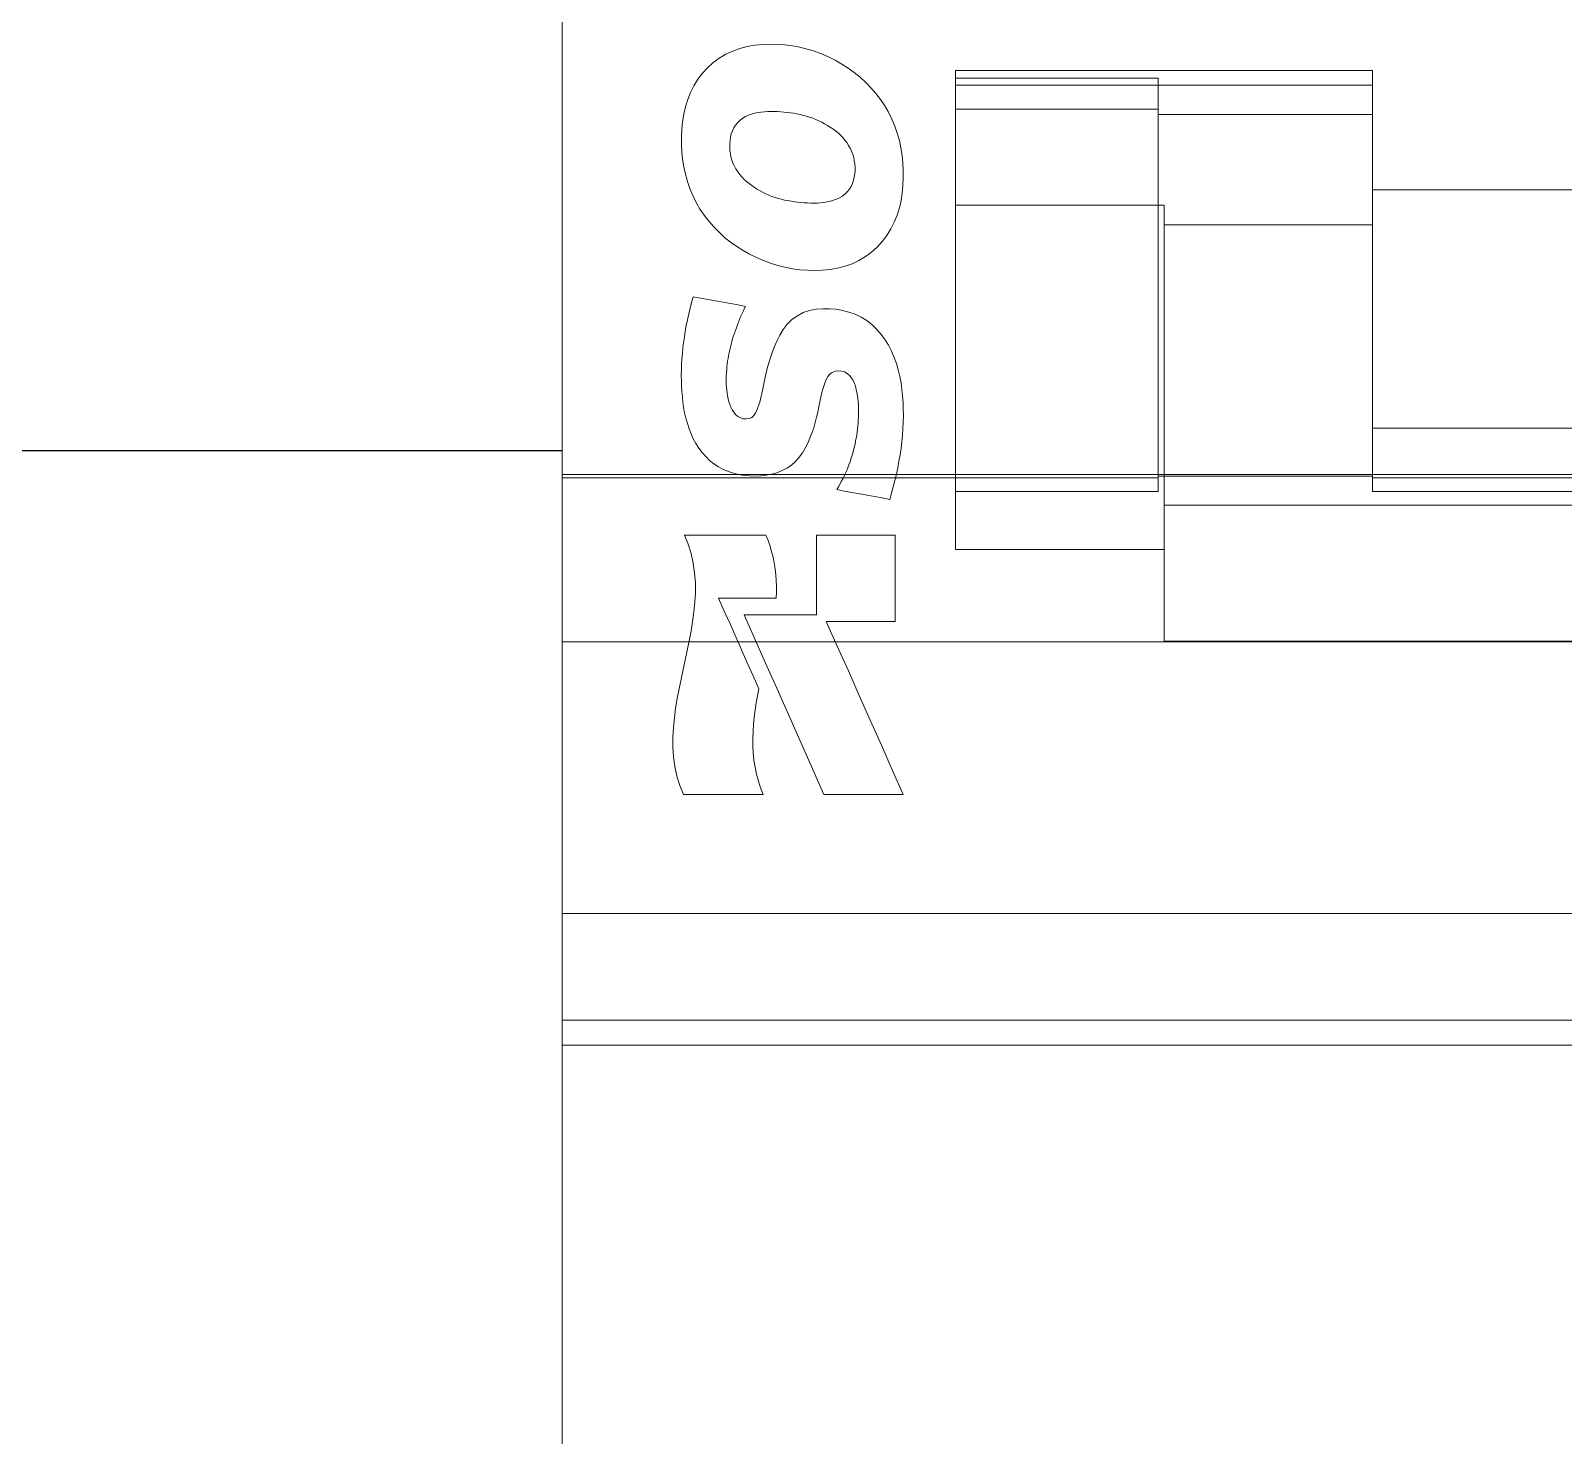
# Model space of a CAD drawing. Header units: millimetres. Extents: x 37984 to 70752, y 14140 to 37584.
# Drawn here: x 39386.38 to 39399.24, y 35683.64 to 35695.43 of the extents above; entities that cross this region are included whole.
import ezdxf

# ---------------------------------------------------------------- set-up
doc = ezdxf.new("R2010")
doc.units = ezdxf.units.MM
doc.set_wipeout_variables(frame=1)
doc.layers.add('000-PI-Oprema', color=30, linetype='Continuous', lineweight=5)
doc.layers.add('004-PI-DIN Šina', color=3, linetype='Continuous')

# ---------------------------------------------------------------- blocks, each defined once
blk = doc.blocks.new('*U853')
at = {"layer": '004-PI-DIN Šina'}
blk.add_lwpolyline([(410, -17.5), (410, 17.5), (0, 17.5), (0, -17.5)], close=True, dxfattribs=at)
blk = doc.blocks.new('Socomec C-31')
blk.add_wipeout([(0, 44.75), (17.8, 44.75), (17.8, -44.75), (0, -44.75)]).dxf.layer = '000-PI-Oprema'
at = {"layer": '000-PI-Oprema'}
for p, q in [((0, -21.387), (0, 21.387)), ((1.373, -14.174), (1.431, -14.147)), ((1.431, -14.147), (1.49, -14.125)), ((1.49, -14.125), (1.552, -14.109)), ((1.552, -14.109), (1.615, -14.098)), ((1.615, -14.098), (1.678, -14.092)), ((1.678, -14.092), (1.742, -14.089)), ((1.742, -14.089), (1.805, -14.091)), ((1.805, -14.091), (1.868, -14.095)), ((1.868, -14.095), (1.931, -14.104)), ((1.931, -14.104), (1.994, -14.115)), ((1.994, -14.115), (2.056, -14.131)), ((2.056, -14.131), (2.116, -14.149)), ((1.22, -14.287), (1.267, -14.244)), ((1.267, -14.244), (1.318, -14.207)), ((1.318, -14.207), (1.373, -14.174)), ((2.116, -14.149), (2.176, -14.171)), ((2.176, -14.171), (2.234, -14.196)), ((2.234, -14.196), (2.291, -14.224)), ((2.291, -14.224), (2.346, -14.256)), ((2.346, -14.256), (2.4, -14.29)), ((1.105, -14.438), (1.138, -14.384)), ((1.138, -14.384), (1.177, -14.334)), ((1.177, -14.334), (1.22, -14.287)), ((2.4, -14.29), (2.451, -14.327)), ((2.451, -14.327), (2.5, -14.367)), ((2.5, -14.367), (2.547, -14.41)), ((6.8, -14.31), (3.3, -14.31)), ((3.3, -14.375), (3.3, -14.31)), ((3.3, -14.375), (5, -14.375)), ((3.3, -14.636), (3.3, -14.375)), ((5, -14.375), (5, -14.681)), ((6.8, -14.31), (6.8, -14.681)), ((1.053, -14.554), (1.077, -14.495)), ((1.077, -14.495), (1.105, -14.438)), ((2.547, -14.41), (2.591, -14.455)), ((2.591, -14.455), (2.633, -14.503)), ((2.633, -14.503), (2.672, -14.553)), ((3.3, -14.433), (6.8, -14.433)), ((1.02, -14.677), (1.034, -14.615)), ((1.034, -14.615), (1.053, -14.554)), ((1.669, -14.659), (1.642, -14.663)), ((1.697, -14.657), (1.669, -14.659)), ((1.724, -14.655), (1.697, -14.657)), ((1.752, -14.655), (1.724, -14.655)), ((1.779, -14.655), (1.752, -14.655)), ((1.807, -14.656), (1.779, -14.655)), ((1.834, -14.657), (1.807, -14.656)), ((1.861, -14.659), (1.834, -14.657)), ((1.889, -14.662), (1.861, -14.659)), ((1.916, -14.666), (1.889, -14.662)), ((2.672, -14.553), (2.707, -14.606)), ((2.707, -14.606), (2.739, -14.661)), ((2.739, -14.661), (2.767, -14.718)), ((5, -14.636), (3.3, -14.636)), ((3.3, -17.843), (3.3, -14.636)), ((1.004, -14.803), (1.01, -14.74)), ((1.01, -14.74), (1.02, -14.677)), ((1.455, -14.769), (1.44, -14.792)), ((1.473, -14.747), (1.455, -14.769)), ((1.493, -14.728), (1.473, -14.747)), ((1.515, -14.712), (1.493, -14.728)), ((1.493, -14.728), (1.493, -14.728)), ((1.538, -14.698), (1.515, -14.712)), ((1.563, -14.686), (1.538, -14.698)), ((1.589, -14.677), (1.563, -14.686)), ((1.615, -14.669), (1.589, -14.677)), ((1.642, -14.663), (1.615, -14.669)), ((1.943, -14.67), (1.916, -14.666)), ((1.97, -14.675), (1.943, -14.67)), ((1.997, -14.681), (1.97, -14.675)), ((2.023, -14.688), (1.997, -14.681)), ((2.05, -14.695), (2.023, -14.688)), ((2.076, -14.703), (2.05, -14.695)), ((2.102, -14.712), (2.076, -14.703)), ((2.128, -14.722), (2.102, -14.712)), ((2.153, -14.733), (2.128, -14.722)), ((2.178, -14.745), (2.153, -14.733)), ((2.202, -14.757), (2.178, -14.745)), ((2.225, -14.771), (2.202, -14.757)), ((2.249, -14.785), (2.225, -14.771)), ((2.271, -14.801), (2.249, -14.785)), ((2.767, -14.718), (2.767, -14.718)), ((2.767, -14.718), (2.791, -14.777)), ((2.791, -14.777), (2.812, -14.837)), ((5, -14.681), (6.8, -14.681)), ((5, -17.716), (5, -14.681)), ((6.8, -17.716), (6.8, -14.681)), ((1, -14.866), (1.004, -14.803)), ((1.001, -14.93), (1, -14.866)), ((1.408, -14.898), (1.406, -14.925)), ((1.412, -14.87), (1.408, -14.898)), ((1.418, -14.843), (1.412, -14.87)), ((1.428, -14.817), (1.418, -14.843)), ((1.44, -14.792), (1.428, -14.817)), ((2.293, -14.818), (2.271, -14.801)), ((2.315, -14.835), (2.293, -14.818)), ((2.335, -14.854), (2.315, -14.835)), ((2.354, -14.873), (2.335, -14.854)), ((2.372, -14.894), (2.354, -14.873)), ((2.388, -14.916), (2.372, -14.894)), ((2.403, -14.939), (2.388, -14.916)), ((2.812, -14.837), (2.829, -14.898)), ((2.829, -14.898), (2.842, -14.96)), ((1.004, -14.993), (1.001, -14.93)), ((1.01, -15.056), (1.004, -14.993)), ((1.406, -14.925), (1.406, -14.953)), ((1.406, -14.953), (1.407, -14.981)), ((1.407, -14.981), (1.411, -15.008)), ((1.411, -15.008), (1.416, -15.035)), ((1.416, -15.035), (1.424, -15.062)), ((2.417, -14.963), (2.403, -14.939)), ((2.428, -14.988), (2.417, -14.963)), ((2.438, -15.014), (2.428, -14.988)), ((2.446, -15.041), (2.438, -15.014)), ((2.451, -15.068), (2.446, -15.041)), ((2.842, -14.96), (2.852, -15.023)), ((2.852, -15.023), (2.858, -15.086)), ((1.02, -15.119), (1.01, -15.056)), ((1.034, -15.181), (1.02, -15.119)), ((1.424, -15.062), (1.433, -15.088)), ((1.433, -15.088), (1.445, -15.113)), ((1.445, -15.113), (1.458, -15.137)), ((1.458, -15.137), (1.473, -15.161)), ((1.473, -15.161), (1.49, -15.183)), ((2.455, -15.095), (2.451, -15.068)), ((2.457, -15.122), (2.455, -15.095)), ((2.455, -15.177), (2.457, -15.15)), ((2.457, -15.15), (2.457, -15.122)), ((2.858, -15.086), (2.862, -15.149)), ((2.862, -15.149), (2.862, -15.213)), ((1.051, -15.242), (1.034, -15.181)), ((1.071, -15.302), (1.051, -15.242)), ((1.095, -15.361), (1.071, -15.302)), ((1.49, -15.183), (1.507, -15.204)), ((1.507, -15.204), (1.527, -15.224)), ((1.527, -15.224), (1.547, -15.243)), ((1.547, -15.243), (1.568, -15.26)), ((1.568, -15.26), (1.59, -15.277)), ((1.59, -15.277), (1.613, -15.293)), ((1.613, -15.293), (1.636, -15.307)), ((2.41, -15.306), (2.424, -15.283)), ((2.424, -15.283), (2.436, -15.258)), ((2.436, -15.258), (2.445, -15.231)), ((2.445, -15.231), (2.451, -15.205)), ((2.451, -15.205), (2.455, -15.177)), ((2.859, -15.276), (2.853, -15.339)), ((2.862, -15.213), (2.859, -15.276)), ((1.095, -15.361), (1.095, -15.361)), ((1.124, -15.418), (1.095, -15.361)), ((1.156, -15.473), (1.124, -15.418)), ((1.636, -15.307), (1.66, -15.321)), ((1.66, -15.321), (1.685, -15.334)), ((1.685, -15.334), (1.709, -15.346)), ((1.709, -15.346), (1.735, -15.357)), ((1.735, -15.357), (1.76, -15.367)), ((1.76, -15.367), (1.786, -15.376)), ((1.786, -15.376), (1.813, -15.384)), ((1.813, -15.384), (1.839, -15.391)), ((1.839, -15.391), (1.866, -15.398)), ((1.866, -15.398), (1.893, -15.403)), ((1.893, -15.403), (1.92, -15.408)), ((1.92, -15.408), (1.948, -15.412)), ((1.948, -15.412), (1.975, -15.416)), ((1.975, -15.416), (2.003, -15.418)), ((2.003, -15.418), (2.03, -15.421)), ((2.03, -15.421), (2.058, -15.422)), ((2.058, -15.422), (2.086, -15.423)), ((2.086, -15.423), (2.113, -15.423)), ((2.113, -15.423), (2.141, -15.423)), ((2.113, -15.423), (2.113, -15.423)), ((2.141, -15.423), (2.168, -15.421)), ((2.168, -15.421), (2.196, -15.418)), ((2.196, -15.418), (2.223, -15.414)), ((2.223, -15.414), (2.25, -15.408)), ((2.25, -15.408), (2.276, -15.4)), ((2.276, -15.4), (2.302, -15.39)), ((2.302, -15.39), (2.327, -15.378)), ((2.327, -15.378), (2.351, -15.364)), ((2.351, -15.364), (2.373, -15.347)), ((2.373, -15.347), (2.392, -15.328)), ((2.392, -15.328), (2.41, -15.306)), ((2.843, -15.402), (2.829, -15.464)), ((2.853, -15.339), (2.843, -15.402)), ((11, -15.313), (6.8, -15.313)), ((6.8, -15.313), (6.8, -15.313)), ((1.191, -15.525), (1.156, -15.473)), ((1.23, -15.575), (1.191, -15.525)), ((2.81, -15.524), (2.786, -15.584)), ((2.829, -15.464), (2.81, -15.524)), ((3.3, -15.44), (5.05, -15.44)), ((5.05, -15.44), (5.05, -18.331)), ((1.271, -15.623), (1.23, -15.575)), ((1.316, -15.668), (1.271, -15.623)), ((1.363, -15.711), (1.316, -15.668)), ((2.758, -15.64), (2.725, -15.694)), ((2.786, -15.584), (2.758, -15.64)), ((5.05, -15.606), (6.8, -15.606)), ((1.412, -15.75), (1.363, -15.711)), ((1.464, -15.787), (1.412, -15.75)), ((1.517, -15.821), (1.464, -15.787)), ((2.644, -15.792), (2.596, -15.835)), ((2.686, -15.745), (2.644, -15.792)), ((2.725, -15.694), (2.686, -15.745)), ((1.572, -15.853), (1.517, -15.821)), ((1.629, -15.881), (1.572, -15.853)), ((1.688, -15.906), (1.629, -15.881)), ((1.747, -15.928), (1.688, -15.906)), ((1.808, -15.947), (1.747, -15.928)), ((1.869, -15.962), (1.808, -15.947)), ((2.433, -15.932), (2.373, -15.953)), ((2.49, -15.905), (2.433, -15.932)), ((2.545, -15.872), (2.49, -15.905)), ((2.596, -15.835), (2.545, -15.872)), ((1.932, -15.974), (1.869, -15.962)), ((1.995, -15.983), (1.932, -15.974)), ((2.058, -15.987), (1.995, -15.983)), ((2.121, -15.989), (2.058, -15.987)), ((2.185, -15.986), (2.121, -15.989)), ((2.248, -15.98), (2.185, -15.986)), ((2.311, -15.969), (2.248, -15.98)), ((2.373, -15.953), (2.311, -15.969)), ((1.073, -16.305), (1.061, -16.354)), ((1.085, -16.257), (1.073, -16.305)), ((1.098, -16.21), (1.085, -16.257)), ((1.161, -16.221), (1.098, -16.21)), ((1.098, -16.21), (1.098, -16.21)), ((1.224, -16.233), (1.161, -16.221)), ((1.287, -16.244), (1.224, -16.233)), ((1.35, -16.256), (1.287, -16.244)), ((1.413, -16.267), (1.35, -16.256)), ((1.476, -16.278), (1.413, -16.267)), ((1.538, -16.29), (1.476, -16.278)), ((1.507, -16.356), (1.517, -16.334)), ((1.517, -16.334), (1.528, -16.312)), ((1.528, -16.312), (1.538, -16.29)), ((1.538, -16.29), (1.538, -16.29)), ((2.075, -16.325), (2.022, -16.343)), ((2.13, -16.314), (2.075, -16.325)), ((2.186, -16.31), (2.13, -16.314)), ((2.242, -16.31), (2.186, -16.31)), ((2.297, -16.314), (2.242, -16.31)), ((2.352, -16.324), (2.297, -16.314)), ((2.406, -16.338), (2.352, -16.324)), ((1.041, -16.451), (1.033, -16.499)), ((1.051, -16.402), (1.041, -16.451)), ((1.061, -16.354), (1.051, -16.402)), ((1.461, -16.469), (1.47, -16.446)), ((1.47, -16.446), (1.478, -16.423)), ((1.478, -16.423), (1.488, -16.401)), ((1.488, -16.401), (1.497, -16.378)), ((1.497, -16.378), (1.507, -16.356)), ((1.888, -16.44), (1.854, -16.485)), ((1.928, -16.401), (1.888, -16.44)), ((1.973, -16.369), (1.928, -16.401)), ((2.022, -16.343), (1.973, -16.369)), ((2.459, -16.357), (2.406, -16.338)), ((2.509, -16.381), (2.459, -16.357)), ((2.556, -16.41), (2.509, -16.381)), ((2.6, -16.445), (2.556, -16.41)), ((2.641, -16.483), (2.6, -16.445)), ((1.025, -16.548), (1.019, -16.593)), ((1.033, -16.499), (1.025, -16.548)), ((1.025, -16.548), (1.025, -16.548)), ((1.417, -16.608), (1.424, -16.585)), ((1.424, -16.585), (1.43, -16.561)), ((1.43, -16.561), (1.438, -16.538)), ((1.438, -16.538), (1.445, -16.515)), ((1.445, -16.515), (1.453, -16.492)), ((1.453, -16.492), (1.461, -16.469)), ((1.8, -16.582), (1.778, -16.633)), ((1.825, -16.532), (1.8, -16.582)), ((1.854, -16.485), (1.825, -16.532)), ((2.677, -16.525), (2.641, -16.483)), ((2.71, -16.57), (2.677, -16.525)), ((2.739, -16.617), (2.71, -16.57)), ((1.009, -16.684), (1.005, -16.73)), ((1.013, -16.639), (1.009, -16.684)), ((1.019, -16.593), (1.013, -16.639)), ((1.392, -16.727), (1.396, -16.703)), ((1.396, -16.703), (1.401, -16.679)), ((1.401, -16.679), (1.406, -16.655)), ((1.406, -16.655), (1.411, -16.632)), ((1.411, -16.632), (1.417, -16.608)), ((1.759, -16.685), (1.742, -16.738)), ((1.778, -16.633), (1.759, -16.685)), ((2.764, -16.667), (2.739, -16.617)), ((2.786, -16.718), (2.764, -16.667)), ((2.805, -16.77), (2.786, -16.718)), ((1, -16.821), (0.999, -16.867)), ((1.002, -16.775), (1, -16.821)), ((1.005, -16.73), (1.002, -16.775)), ((1.377, -16.872), (1.379, -16.847)), ((1.379, -16.847), (1.38, -16.823)), ((1.38, -16.823), (1.382, -16.799)), ((1.382, -16.799), (1.385, -16.775)), ((1.385, -16.775), (1.388, -16.751)), ((1.388, -16.751), (1.392, -16.727)), ((1.712, -16.845), (1.7, -16.899)), ((1.726, -16.791), (1.712, -16.845)), ((1.742, -16.738), (1.726, -16.791)), ((2.245, -16.86), (2.266, -16.844)), ((2.266, -16.844), (2.291, -16.834)), ((2.291, -16.834), (2.317, -16.831)), ((2.317, -16.831), (2.343, -16.833)), ((2.343, -16.833), (2.368, -16.841)), ((2.368, -16.841), (2.391, -16.853)), ((2.82, -16.824), (2.805, -16.77)), ((2.833, -16.878), (2.82, -16.824)), ((0.999, -16.867), (1, -16.912)), ((1, -16.912), (1.001, -16.958)), ((1.001, -16.958), (1.004, -17.004)), ((1.377, -16.896), (1.377, -16.872)), ((1.377, -16.92), (1.377, -16.896)), ((1.377, -16.945), (1.377, -16.92)), ((1.379, -16.969), (1.377, -16.945)), ((1.381, -16.994), (1.379, -16.969)), ((1.686, -16.969), (1.684, -16.983)), ((1.689, -16.955), (1.686, -16.969)), ((1.692, -16.941), (1.689, -16.955)), ((1.694, -16.927), (1.692, -16.941)), ((1.697, -16.913), (1.694, -16.927)), ((1.7, -16.899), (1.697, -16.913)), ((1.7, -16.899), (1.7, -16.899)), ((2.182, -17.002), (2.19, -16.977)), ((2.19, -16.977), (2.197, -16.952)), ((2.197, -16.952), (2.206, -16.927)), ((2.206, -16.927), (2.216, -16.903)), ((2.216, -16.903), (2.229, -16.88)), ((2.229, -16.88), (2.245, -16.86)), ((2.391, -16.853), (2.411, -16.87)), ((2.411, -16.87), (2.427, -16.891)), ((2.427, -16.891), (2.441, -16.913)), ((2.441, -16.913), (2.452, -16.937)), ((2.452, -16.937), (2.46, -16.961)), ((2.46, -16.961), (2.467, -16.987)), ((2.843, -16.933), (2.833, -16.878)), ((2.851, -16.988), (2.843, -16.933)), ((1.004, -17.004), (1.008, -17.049)), ((1.008, -17.049), (1.013, -17.094)), ((1.013, -17.094), (1.019, -17.139)), ((1.384, -17.018), (1.381, -16.994)), ((1.388, -17.042), (1.384, -17.018)), ((1.392, -17.066), (1.388, -17.042)), ((1.398, -17.09), (1.392, -17.066)), ((1.406, -17.113), (1.398, -17.09)), ((1.657, -17.093), (1.65, -17.117)), ((1.664, -17.069), (1.657, -17.093)), ((1.67, -17.045), (1.664, -17.069)), ((1.675, -17.021), (1.67, -17.045)), ((1.681, -16.997), (1.675, -17.021)), ((1.684, -16.983), (1.681, -16.997)), ((1.681, -16.997), (1.681, -16.997)), ((2.159, -17.106), (2.161, -17.092)), ((2.161, -17.092), (2.164, -17.078)), ((2.164, -17.078), (2.17, -17.053)), ((2.164, -17.078), (2.164, -17.078)), ((2.17, -17.053), (2.176, -17.027)), ((2.176, -17.027), (2.182, -17.002)), ((2.467, -16.987), (2.473, -17.012)), ((2.473, -17.012), (2.477, -17.037)), ((2.477, -17.037), (2.481, -17.063)), ((2.481, -17.063), (2.483, -17.088)), ((2.483, -17.088), (2.485, -17.114)), ((2.856, -17.043), (2.851, -16.988)), ((2.86, -17.097), (2.856, -17.043)), ((2.862, -17.152), (2.86, -17.097)), ((1.019, -17.139), (1.027, -17.185)), ((1.027, -17.185), (1.038, -17.229)), ((1.038, -17.229), (1.05, -17.274)), ((1.415, -17.136), (1.406, -17.113)), ((1.426, -17.158), (1.415, -17.136)), ((1.439, -17.179), (1.426, -17.158)), ((1.455, -17.198), (1.439, -17.179)), ((1.473, -17.214), (1.455, -17.198)), ((1.495, -17.226), (1.473, -17.214)), ((1.519, -17.233), (1.495, -17.226)), ((1.543, -17.235), (1.519, -17.233)), ((1.568, -17.232), (1.543, -17.235)), ((1.59, -17.222), (1.568, -17.232)), ((1.608, -17.205), (1.59, -17.222)), ((1.622, -17.185), (1.608, -17.205)), ((1.633, -17.163), (1.622, -17.185)), ((1.642, -17.14), (1.633, -17.163)), ((1.65, -17.117), (1.642, -17.14)), ((2.123, -17.266), (2.135, -17.221)), ((2.135, -17.221), (2.145, -17.177)), ((2.145, -17.177), (2.148, -17.163)), ((2.145, -17.177), (2.145, -17.177)), ((2.148, -17.163), (2.151, -17.148)), ((2.151, -17.148), (2.153, -17.134)), ((2.153, -17.134), (2.156, -17.12)), ((2.156, -17.12), (2.159, -17.106)), ((2.485, -17.218), (2.484, -17.244)), ((2.485, -17.114), (2.486, -17.14)), ((2.486, -17.192), (2.485, -17.218)), ((2.486, -17.14), (2.486, -17.166)), ((2.486, -17.166), (2.486, -17.192)), ((2.863, -17.207), (2.862, -17.152)), ((2.862, -17.262), (2.863, -17.207)), ((1.05, -17.274), (1.064, -17.317)), ((1.064, -17.317), (1.081, -17.36)), ((1.081, -17.36), (1.1, -17.401)), ((2.079, -17.397), (2.095, -17.354)), ((2.095, -17.354), (2.11, -17.31)), ((2.11, -17.31), (2.123, -17.266)), ((2.474, -17.346), (2.471, -17.371)), ((2.477, -17.321), (2.474, -17.346)), ((2.48, -17.295), (2.477, -17.321)), ((2.482, -17.269), (2.48, -17.295)), ((2.484, -17.244), (2.482, -17.269)), ((2.855, -17.371), (2.859, -17.316)), ((2.859, -17.316), (2.862, -17.262)), ((11, -17.313), (6.8, -17.313)), ((6.8, -17.313), (6.8, -17.313)), ((1.1, -17.401), (1.122, -17.441)), ((1.122, -17.441), (1.146, -17.48)), ((1.146, -17.48), (1.174, -17.517)), ((2.015, -17.519), (2.039, -17.48)), ((2.039, -17.48), (2.06, -17.439)), ((2.06, -17.439), (2.079, -17.397)), ((2.451, -17.472), (2.445, -17.497)), ((2.457, -17.447), (2.451, -17.472)), ((2.462, -17.422), (2.457, -17.447)), ((2.467, -17.397), (2.462, -17.422)), ((2.471, -17.371), (2.467, -17.397)), ((2.835, -17.535), (2.843, -17.481)), ((2.843, -17.481), (2.85, -17.426)), ((2.85, -17.426), (2.855, -17.371)), ((1.174, -17.517), (1.204, -17.551)), ((1.204, -17.551), (1.237, -17.583)), ((1.237, -17.583), (1.273, -17.612)), ((1.273, -17.612), (1.311, -17.637)), ((1.923, -17.622), (1.958, -17.591)), ((1.958, -17.591), (1.988, -17.557)), ((1.988, -17.557), (2.015, -17.519)), ((2.406, -17.62), (2.397, -17.644)), ((2.415, -17.596), (2.406, -17.62)), ((2.423, -17.571), (2.415, -17.596)), ((2.431, -17.547), (2.423, -17.571)), ((2.438, -17.522), (2.431, -17.547)), ((2.445, -17.497), (2.438, -17.522)), ((2.816, -17.644), (2.826, -17.59)), ((2.826, -17.59), (2.835, -17.535)), ((0, -17.7), (17.8, -17.7)), ((0, -17.729), (5, -17.729)), ((1.311, -17.637), (1.351, -17.659)), ((1.351, -17.659), (1.394, -17.677)), ((1.394, -17.677), (1.438, -17.691)), ((1.438, -17.691), (1.483, -17.702)), ((1.483, -17.702), (1.528, -17.709)), ((1.528, -17.709), (1.574, -17.713)), ((1.574, -17.713), (1.62, -17.714)), ((1.62, -17.714), (1.666, -17.712)), ((1.666, -17.712), (1.712, -17.707)), ((1.712, -17.707), (1.757, -17.699)), ((1.757, -17.699), (1.802, -17.686)), ((1.802, -17.686), (1.845, -17.669)), ((1.845, -17.669), (1.885, -17.648)), ((1.885, -17.648), (1.923, -17.622)), ((2.354, -17.738), (2.342, -17.761)), ((2.366, -17.715), (2.354, -17.738)), ((2.377, -17.691), (2.366, -17.715)), ((2.387, -17.668), (2.377, -17.691)), ((2.397, -17.644), (2.387, -17.668)), ((2.792, -17.751), (2.804, -17.698)), ((2.804, -17.698), (2.816, -17.644)), ((6.8, -17.716), (5, -17.716)), ((5, -17.716), (5, -17.729)), ((5, -17.729), (5, -17.843)), ((6.8, -17.716), (6.8, -17.729)), ((6.8, -17.729), (6.8, -17.843)), ((6.8, -17.729), (11, -17.729)), ((2.317, -17.806), (2.304, -17.828)), ((2.304, -17.828), (2.367, -17.84)), ((2.304, -17.828), (2.304, -17.828)), ((2.33, -17.784), (2.317, -17.806)), ((2.342, -17.761), (2.33, -17.784)), ((2.367, -17.84), (2.431, -17.852)), ((2.431, -17.852), (2.494, -17.863)), ((2.494, -17.863), (2.558, -17.875)), ((2.558, -17.875), (2.621, -17.887)), ((2.749, -17.91), (2.764, -17.857)), ((2.764, -17.857), (2.778, -17.804)), ((2.778, -17.804), (2.792, -17.751)), ((3.3, -17.843), (5, -17.843)), ((3.3, -17.843), (3.3, -18.331)), ((11, -17.843), (6.8, -17.843)), ((2.621, -17.887), (2.685, -17.898)), ((2.685, -17.898), (2.749, -17.91)), ((2.749, -17.91), (2.749, -17.91)), ((12.75, -17.958), (5.05, -17.958)), ((1.123, -18.21), (1.026, -18.21)), ((1.026, -18.21), (1.057, -18.286)), ((1.026, -18.21), (1.026, -18.21)), ((1.221, -18.21), (1.123, -18.21)), ((1.319, -18.21), (1.221, -18.21)), ((1.416, -18.21), (1.319, -18.21)), ((1.514, -18.21), (1.416, -18.21)), ((1.611, -18.21), (1.514, -18.21)), ((1.709, -18.21), (1.611, -18.21)), ((1.727, -18.256), (1.709, -18.21)), ((1.709, -18.21), (1.709, -18.21)), ((1.744, -18.302), (1.727, -18.256)), ((2.133, -18.21), (2.793, -18.21)), ((2.133, -18.306), (2.133, -18.21)), ((2.133, -18.21), (2.133, -18.21)), ((2.793, -18.21), (2.793, -18.314)), ((2.793, -18.21), (2.793, -18.21)), ((1.057, -18.286), (1.081, -18.365)), ((1.081, -18.365), (1.099, -18.446)), ((1.757, -18.349), (1.744, -18.302)), ((1.769, -18.396), (1.757, -18.349)), ((2.133, -18.402), (2.133, -18.306)), ((2.793, -18.314), (2.793, -18.417)), ((3.3, -18.331), (5.05, -18.331)), ((5.05, -19.099), (5.05, -18.331)), ((1.099, -18.446), (1.111, -18.528)), ((1.779, -18.444), (1.769, -18.396)), ((1.786, -18.493), (1.779, -18.444)), ((1.792, -18.542), (1.786, -18.493)), ((2.133, -18.497), (2.133, -18.402)), ((2.133, -18.593), (2.133, -18.497)), ((2.793, -18.417), (2.793, -18.52)), ((2.793, -18.52), (2.793, -18.624)), ((1.111, -18.528), (1.117, -18.609)), ((1.117, -18.609), (1.117, -18.691)), ((1.795, -18.59), (1.792, -18.542)), ((1.797, -18.639), (1.795, -18.59)), ((1.797, -18.689), (1.797, -18.639)), ((2.133, -18.689), (2.133, -18.593)), ((2.793, -18.624), (2.793, -18.727)), ((1.113, -18.773), (1.105, -18.854)), ((1.117, -18.691), (1.113, -18.773)), ((1.36, -18.847), (1.311, -18.738)), ((1.311, -18.738), (1.795, -18.738)), ((1.311, -18.738), (1.311, -18.738)), ((1.795, -18.738), (1.797, -18.689)), ((1.795, -18.738), (1.795, -18.738)), ((2.133, -18.784), (2.133, -18.689)), ((2.793, -18.727), (2.793, -18.831)), ((1.105, -18.854), (1.094, -18.936)), ((1.408, -18.956), (1.36, -18.847)), ((2.133, -18.88), (1.527, -18.88)), ((1.527, -18.88), (1.623, -19.095)), ((1.527, -18.88), (1.527, -18.88)), ((2.133, -18.88), (2.133, -18.784)), ((2.133, -18.88), (2.133, -18.88)), ((2.793, -18.831), (2.793, -18.934)), ((1.081, -19.017), (1.066, -19.098)), ((1.094, -18.936), (1.081, -19.017)), ((1.456, -19.065), (1.408, -18.956)), ((2.308, -19.142), (2.216, -18.934)), ((2.793, -18.934), (2.216, -18.934)), ((2.216, -18.934), (2.216, -18.934)), ((2.793, -18.934), (2.793, -18.934)), ((0, -19.105), (17.8, -19.105)), ((1.066, -19.098), (1.049, -19.179)), ((1.505, -19.174), (1.456, -19.065)), ((1.623, -19.095), (1.718, -19.311)), ((2.401, -19.349), (2.308, -19.142)), ((5.05, -19.099), (12.75, -19.099)), ((1.032, -19.259), (1.014, -19.339)), ((1.049, -19.179), (1.032, -19.259)), ((1.553, -19.283), (1.505, -19.174)), ((1.602, -19.392), (1.553, -19.283)), ((0.997, -19.42), (0.98, -19.5)), ((1.014, -19.339), (0.997, -19.42)), ((1.65, -19.501), (1.602, -19.392)), ((1.718, -19.311), (1.814, -19.526)), ((2.493, -19.557), (2.401, -19.349)), ((0.98, -19.5), (0.965, -19.581)), ((1.638, -19.56), (1.65, -19.501)), ((1.65, -19.501), (1.65, -19.501)), ((1.814, -19.526), (1.91, -19.741)), ((0.951, -19.662), (0.941, -19.743)), ((0.965, -19.581), (0.951, -19.662)), ((1.619, -19.679), (1.628, -19.619)), ((1.628, -19.619), (1.638, -19.56)), ((2.585, -19.764), (2.493, -19.557)), ((0.941, -19.743), (0.933, -19.825)), ((1.601, -19.858), (1.605, -19.798)), ((1.605, -19.798), (1.611, -19.738)), ((1.611, -19.738), (1.619, -19.679)), ((1.91, -19.741), (2.005, -19.957)), ((2.678, -19.972), (2.585, -19.764)), ((0.933, -19.825), (0.929, -19.907)), ((0.929, -19.907), (0.929, -19.989)), ((1.599, -19.918), (1.601, -19.858)), ((1.6, -19.978), (1.599, -19.918)), ((0.929, -19.989), (0.935, -20.071)), ((1.603, -20.038), (1.6, -19.978)), ((1.609, -20.098), (1.603, -20.038)), ((2.005, -19.957), (2.101, -20.172)), ((2.77, -20.18), (2.678, -19.972)), ((0.935, -20.071), (0.946, -20.152)), ((0.946, -20.152), (0.963, -20.232)), ((1.618, -20.157), (1.609, -20.098)), ((1.63, -20.216), (1.618, -20.157)), ((2.101, -20.172), (2.196, -20.387)), ((2.862, -20.387), (2.77, -20.18)), ((0.963, -20.232), (0.988, -20.311)), ((0.988, -20.311), (1.019, -20.387)), ((1.646, -20.274), (1.63, -20.216)), ((1.665, -20.331), (1.646, -20.274)), ((1.019, -20.387), (1.114, -20.387)), ((1.019, -20.387), (1.019, -20.387)), ((1.114, -20.387), (1.21, -20.387)), ((1.21, -20.387), (1.305, -20.387)), ((1.305, -20.387), (1.401, -20.387)), ((1.401, -20.387), (1.496, -20.387)), ((1.496, -20.387), (1.592, -20.387)), ((1.592, -20.387), (1.687, -20.387)), ((1.687, -20.387), (1.665, -20.331)), ((1.687, -20.387), (1.687, -20.387)), ((2.196, -20.387), (2.862, -20.387)), ((2.196, -20.387), (2.196, -20.387)), ((2.862, -20.387), (2.862, -20.387)), ((0, -21.387), (17.8, -21.387)), ((0, -22.28), (0, -21.387)), ((17.8, -22.28), (0, -22.28)), ((0, -22.491), (0, -22.28)), ((0, -22.491), (17.8, -22.491)), ((0, -44.75), (0, -22.491))]:
    blk.add_line(p, q, dxfattribs=at)

msp = doc.modelspace()

# ---------------------------------------------------------------- block references
msp.add_blockref('*U853', (39303.172, 35709.404))

# ---------------------------------------------------------------- next in the draw order: block references
msp.add_blockref('Socomec C-31', (39390.84, 35709.404))

doc.saveas('drawing.dxf')
